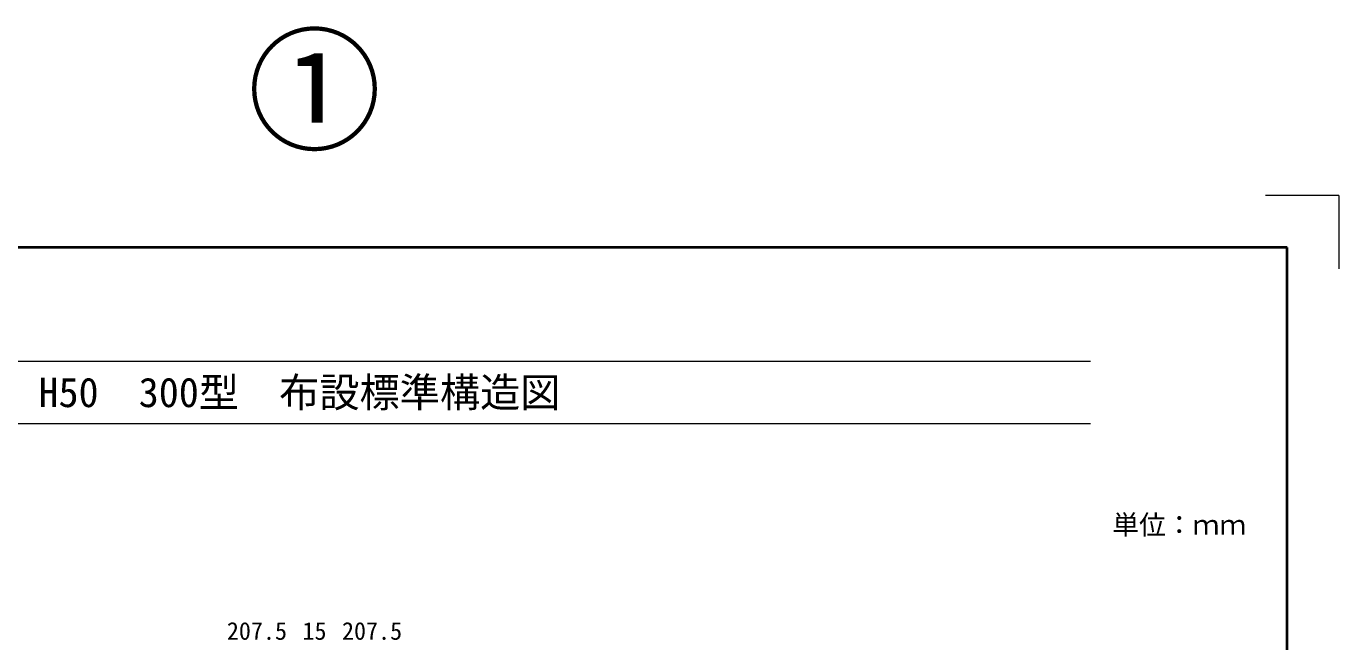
# Model space of a CAD drawing. Units: millimetres at full size; details may follow other scales. Extents: x 87398 to 114821, y -118528 to -105583.
# Drawn here: x 88820 to 91358, y -106790 to -105601 of the extents above; entities that cross this region are included whole.
import ezdxf
from ezdxf.enums import TextEntityAlignment as Align

# ---------------------------------------------------------------- set-up
doc = ezdxf.new("R2010")
doc.units = ezdxf.units.MM
doc.header["$LTSCALE"] = 25
doc.linetypes.add('USER1', pattern=[1.35, 0.75, -0.6])
for name, color, linetype, lineweight in [('Defpoints_2', 8, 'Continuous', 0), ('図枠', 7, 'Continuous', 5), ('寸法線', 7, 'Continuous', 13), ('補助線', 8, 'USER1', 9)]:
    doc.layers.add(name, color=color, linetype=linetype, lineweight=lineweight)
doc.styles.add('ＭＳ ゴシック', font='')
doc.styles.get('ＭＳ ゴシック').set_extended_font_data('MS Gothic')

msp = doc.modelspace()

# ---------------------------------------------------------------- linework, layer by layer
at = {"layer": 'Defpoints_2', "color": 1, "lineweight": 13}
for q in [(91216.18, -105928.12), (91357.6, -106069.54)]:
    msp.add_line((91357.6, -105928.12), q, dxfattribs=at)
at = {"layer": '図枠', "lineweight": 40}
for p, q in [((91257.6, -106028.12), (87497.6, -106028.12)), ((91257.6, -111528.12), (91257.6, -106028.12))]:
    msp.add_line(p, q, dxfattribs=at)
at = {"layer": '図枠', "lineweight": 13}
for p, q in [((87717.6, -106248.12), (90877.6, -106248.12)), ((87717.6, -106368.12), (90877.6, -106368.12))]:
    msp.add_line(p, q, dxfattribs=at)

# ---------------------------------------------------------------- texts
at = {"layer": '図枠', "style": 'ＭＳ ゴシック'}
msp.add_text('\u3000都市型側溝\u3000アングルタイプ H50  300型  布設標準構造図', height=56.96, dxfattribs=at).set_placement((87717.6, -106308.12), align=Align.MIDDLE_LEFT)
msp.add_text('単位：ｍｍ', height=37.98, dxfattribs=at).set_placement((91049.26, -106563.86), align=Align.MIDDLE_CENTER)
at = {"layer": '寸法線', "style": 'ＭＳ ゴシック'}
for s, p in [('207.5', (89266.35, -106768.83)), ('15', (89377.6, -106768.83)), ('207.5', (89488.85, -106768.83))]:
    msp.add_text(s, height=34.18, dxfattribs=at).set_placement(p, align=Align.MIDDLE_CENTER)
at = {"layer": '補助線', "color": 1, "style": 'ＭＳ ゴシック'}
msp.add_text('①', height=189.9, dxfattribs=at).set_placement((89377.6, -105725.4), align=Align.MIDDLE_CENTER)

doc.saveas('drawing.dxf')
